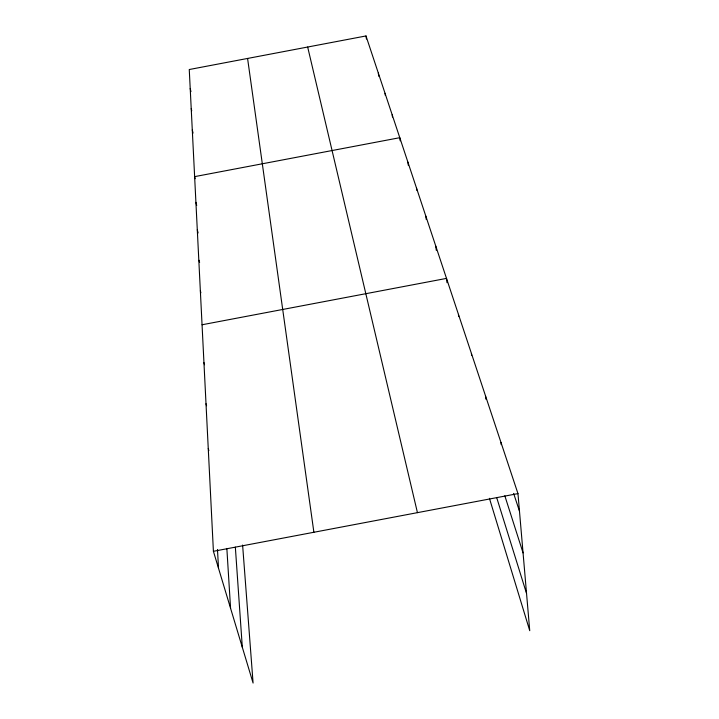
<?xml version="1.0" encoding="UTF-8"?>
<svg xmlns="http://www.w3.org/2000/svg" width="719" height="719" viewBox="0 0 719 719"><rect width="100%" height="100%" fill="white"/><g stroke="black" fill="none" stroke-linecap="round" stroke-linejoin="round"><path stroke-width="1.08" d="M489.423 498.312L529.741 630.689L517.968 493.611L365.998 35.95L189.259 69.527L213.408 551.302L253.088 683.05L242.609 545.065M202.048 324.763L446.508 278.397L447.011 282.711M213.408 551.302L517.968 493.611M513.636 493.387L519.478 511.2M504.819 495.777L523.064 552.893M496.703 497.638L526.542 593.454M208.258 448.521L208.843 450.579M206.011 403.736L206.578 405.768M203.953 362.628L204.529 364.767M200.349 290.764L200.889 292.831M199.046 260.278L199.612 262.453M197.294 229.783L198.111 232.983M195.919 202.327L196.709 205.472M195.137 178.698L194.624 176.64L399.782 137.689L400.204 140.843M192.288 129.914L193.069 133.123M191.218 108.605L191.721 110.699M190.211 88.509L190.948 91.601M307.669 47.032L417.442 512.656M365.998 35.95L366.447 39.042M378.32 73.068L378.769 76.277M247.579 58.446L313.888 532.267M385.042 93.299L385.348 95.483M392.179 114.806L392.484 117.026M407.88 162.09L408.302 165.307M416.544 188.171L416.822 190.355M425.819 216.104L426.232 219.448M435.777 246.105L436.289 250.338M458.443 314.365L458.695 316.567M471.412 353.415L471.637 355.51M485.541 395.962L485.864 399.162M500.999 442.5L501.197 444.666M235.347 547.141L242.312 647.262M226.853 548.426L230.565 608.274M217.489 549.478L218.504 568.208"/></g></svg>
